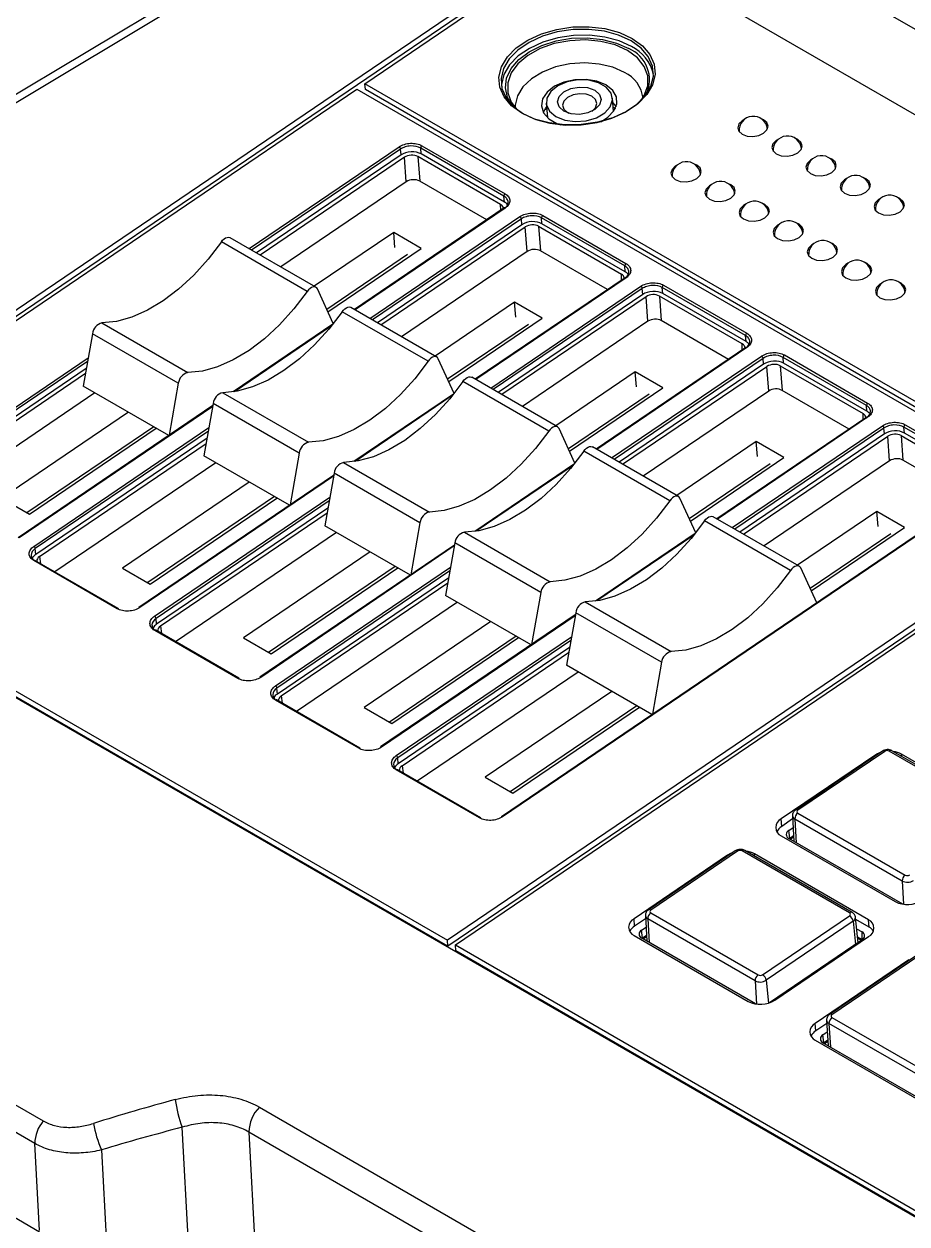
# Model space of a CAD drawing. Header units: millimetres. Extents: x 102 to 710, y 145 to 429.
# Drawn here: x 444.6 to 491.1, y 334.3 to 397.5 of the extents above; entities that cross this region are included whole.
import ezdxf

# ---------------------------------------------------------------- set-up
doc = ezdxf.new("R2010")
doc.units = ezdxf.units.MM

msp = doc.modelspace()

# ---------------------------------------------------------------- linework, layer by layer
at = {"color": 7, "linetype": 'Continuous', "lineweight": 25}
for p, q in [((473.6691, 411.4362), (417.1538, 377.6298)), ((475.5553, 406.4033), (578.2449, 347.1219)), ((474.5393, 402.4909), (575.0017, 344.4953)), ((467.4489, 398.2074), (428.1585, 371.556)), ((467.4736, 397.8962), (428.1832, 371.2449)), ((462.5168, 394.3291), (467.8732, 397.9624)), ((428.5828, 371.3111), (462.0942, 394.0424)), ((462.0942, 394.0424), (500.3733, 371.9444)), ((500.7959, 372.2311), (462.5168, 394.3291)), ((462.5415, 394.018), (462.5168, 394.3291)), ((500.8206, 371.9199), (462.5415, 394.018)), ((472.0682, 393.297), (472.1275, 392.5478)), ((475.6135, 392.8633), (475.5572, 393.5735)), ((471.9957, 392.964), (472.0895, 393.0277)), ((473.1941, 392.8108), (473.2571, 392.778)), ((475.5951, 393.0958), (475.7122, 393.0282)), ((483.5171, 392.4352), (483.3675, 392.5015)), ((485.3131, 391.3984), (485.1635, 391.4647)), ((464.4212, 390.576), (464.3966, 390.8871)), ((469.8393, 388.4082), (465.4548, 390.9393)), ((465.4794, 390.6282), (465.4548, 390.9393)), ((469.8639, 388.0971), (465.4794, 390.6282)), ((465.5191, 391.0649), (469.9035, 388.5338)), ((464.4212, 390.576), (456.8112, 385.414)), ((464.598, 390.4585), (457.0003, 385.3048)), ((464.6968, 389.1644), (464.598, 390.4585)), ((469.6632, 387.9764), (465.3034, 390.4932)), ((465.3034, 390.4932), (465.4021, 389.1992)), ((479.995, 390.0461), (479.8454, 390.1124)), ((487.1092, 390.3615), (486.9596, 390.4278)), ((488.9052, 389.3247), (488.7556, 389.391)), ((464.6968, 389.1644), (458.0843, 384.679)), ((468.9338, 387.1604), (465.4021, 389.1992)), ((481.791, 389.0093), (481.6414, 389.0756)), ((469.8639, 388.0971), (469.8393, 388.4082)), ((490.7013, 388.2878), (490.5517, 388.3542)), ((469.8559, 387.7859), (461.9692, 382.4363)), ((483.5871, 387.9724), (483.4375, 388.0388)), ((470.7852, 386.9021), (463.1751, 381.7401)), ((470.7852, 386.9021), (470.7605, 387.2133)), ((471.6673, 386.8194), (476.0271, 384.3026)), ((471.6673, 386.8194), (471.7661, 385.5253)), ((476.2032, 384.7344), (471.8187, 387.2655)), ((471.8434, 386.9543), (471.8187, 387.2655)), ((476.2279, 384.4232), (471.8434, 386.9543)), ((471.883, 387.391), (476.2675, 384.8599)), ((485.3831, 386.9356), (485.2336, 387.0019)), ((459.939, 383.6083), (455.4135, 386.2208)), ((464.0318, 386.4992), (459.8476, 383.661)), ((463.3642, 381.6309), (470.962, 386.7846)), ((465.488, 385.6586), (464.0318, 386.4992)), ((464.0968, 385.7112), (464.0318, 386.4992)), ((471.0608, 385.4906), (470.962, 386.7846)), ((459.48, 383.384), (454.9546, 385.9965)), ((460.5659, 382.3198), (465.488, 385.6586)), ((487.1792, 385.8988), (487.0296, 385.9651)), ((464.7637, 385.3263), (460.5103, 382.4411)), ((471.0608, 385.4906), (464.4482, 381.0052)), ((475.2977, 383.4866), (471.7661, 385.5253)), ((488.9752, 384.8619), (488.8257, 384.9282)), ((476.2279, 384.4232), (476.2032, 384.7344)), ((476.2198, 384.1121), (468.3332, 378.7624)), ((478.247, 383.7172), (482.6315, 381.1861)), ((490.7713, 383.8251), (490.6217, 383.8914)), ((460.8521, 381.6957), (460.0151, 383.5212)), ((477.1491, 383.2283), (469.5391, 378.0663)), ((477.326, 383.1108), (469.7282, 377.9571)), ((477.1491, 383.2283), (477.1245, 383.5395)), ((477.4247, 381.8167), (477.326, 383.1108)), ((482.3911, 380.6287), (478.0313, 383.1456)), ((478.0313, 383.1456), (478.13, 381.8515)), ((482.5672, 381.0605), (478.1827, 383.5916)), ((478.2074, 383.2805), (478.1827, 383.5916)), ((482.5918, 380.7494), (478.2074, 383.2805)), ((466.3029, 379.9345), (461.7774, 382.547)), ((470.3964, 382.8251), (466.2122, 379.9869)), ((471.8526, 381.9844), (470.3964, 382.8251)), ((470.4613, 382.0371), (470.3964, 382.8251)), ((465.844, 379.7102), (461.3185, 382.3227)), ((466.9301, 378.6455), (471.8526, 381.9844)), ((477.4247, 381.8167), (470.8122, 377.3313)), ((481.6617, 379.8127), (478.13, 381.8515)), ((448.163, 381.164), (447.6773, 378.3982)), ((452.6885, 378.5514), (448.163, 381.164)), ((448.6641, 381.7296), (453.1896, 379.1171)), ((460.8228, 381.6587), (455.5731, 378.0976)), ((471.1276, 381.6524), (466.8743, 378.7673)), ((482.5918, 380.7494), (482.5672, 381.0605)), ((467.2161, 378.0218), (466.3791, 379.8474)), ((467.2861, 348.9681), (513.2305, 380.1329)), ((482.5838, 380.4382), (474.6972, 375.0886)), ((483.5131, 379.5545), (483.4884, 379.8656)), ((488.9312, 377.3867), (484.5467, 379.9178)), ((484.5713, 379.6067), (484.5467, 379.9178)), ((484.6109, 380.0434), (488.9954, 377.5123)), ((447.8408, 379.3292), (438.8153, 373.207)), ((483.5131, 379.5545), (475.903, 374.3924)), ((476.0922, 374.2833), (483.6899, 379.437)), ((483.7887, 378.1429), (483.6899, 379.437)), ((484.3953, 379.4717), (488.7551, 376.9549)), ((484.3953, 379.4717), (484.494, 378.1777)), ((488.9558, 377.0756), (484.5713, 379.6067)), ((447.7935, 379.0597), (439.0167, 373.1062)), ((472.208, 376.0363), (467.6825, 378.6488)), ((472.6669, 376.2606), (468.1414, 378.8731)), ((476.7609, 379.1509), (472.5767, 376.3127)), ((478.2171, 378.3103), (476.7609, 379.1509)), ((476.8258, 378.3629), (476.7609, 379.1509)), ((448.2973, 378.0403), (439.8183, 372.2889)), ((452.1822, 375.7976), (447.6773, 378.3982)), ((452.6885, 378.5514), (452.208, 375.8151)), ((455.0281, 378.0558), (459.5536, 375.4433)), ((467.1868, 377.9848), (461.937, 374.4238)), ((477.4916, 377.9786), (473.2382, 375.0935)), ((473.2943, 374.9711), (478.2171, 378.3103)), ((483.7887, 378.1429), (477.1762, 373.6575)), ((488.0256, 376.1389), (484.494, 378.1777)), ((555.1983, 297.8608), (417.4624, 377.3741)), ((454.5066, 377.3743), (444.2499, 370.417)), ((454.527, 377.4901), (454.0413, 374.7243)), ((459.0525, 374.8776), (454.527, 377.4901)), ((477.5084, 377.8302), (477.5089, 377.8299)), ((488.9558, 377.0756), (488.9312, 377.3867)), ((450.0606, 377.0223), (443.3859, 372.4947)), ((488.9477, 376.7644), (481.0611, 371.4148)), ((451.3902, 376.2548), (444.7154, 371.7272)), ((444.8421, 371.6541), (451.5168, 376.1817)), ((473.58, 374.348), (472.743, 376.1735)), ((489.8771, 375.8806), (489.8524, 376.1918)), ((495.2951, 373.7129), (490.9106, 376.244)), ((490.9353, 375.9328), (490.9106, 376.244)), ((490.9749, 376.3695), (495.3594, 373.8384)), ((454.2048, 375.6554), (445.1792, 369.5332)), ((483.1254, 375.4768), (478.9412, 372.6385)), ((489.8771, 375.8806), (482.267, 370.7186)), ((482.4561, 370.6094), (490.0539, 375.7631)), ((484.5816, 374.6361), (483.1254, 375.4768)), ((483.1903, 374.6888), (483.1254, 375.4768)), ((490.1526, 374.469), (490.0539, 375.7631)), ((490.7592, 375.7979), (495.119, 373.281)), ((490.7592, 375.7979), (490.858, 374.5038)), ((495.3198, 373.4017), (490.9353, 375.9328)), ((445.3806, 369.4324), (454.1575, 375.3858)), ((459.0525, 374.8776), (458.572, 372.1412)), ((478.5719, 372.3625), (474.0464, 374.975)), ((479.0309, 372.5868), (474.5054, 375.1993)), ((454.6612, 374.3665), (446.1822, 368.615)), ((458.5462, 372.1237), (454.0413, 374.7243)), ((461.3921, 374.3819), (465.9175, 371.7694)), ((473.5508, 374.311), (468.301, 370.75)), ((483.8555, 374.3047), (479.6022, 371.4196)), ((479.6585, 371.2967), (484.5816, 374.6361)), ((490.1526, 374.469), (483.5401, 369.9837)), ((483.8724, 374.1563), (483.8734, 374.1557)), ((494.3896, 372.4651), (490.858, 374.5038)), ((460.8706, 373.7004), (450.6139, 366.7431)), ((460.8909, 373.8163), (460.4053, 371.0505)), ((465.4164, 371.2038), (460.8909, 373.8163)), ((456.4252, 373.3482), (449.7504, 368.8206)), ((495.3117, 373.0905), (469.7058, 355.7216)), ((495.3617, 373.0856), (469.7557, 355.7166)), ((443.3859, 372.4947), (444.8421, 371.6541)), ((457.7541, 372.581), (451.0794, 368.0534)), ((451.2066, 367.9799), (457.8814, 372.5075)), ((479.944, 370.6742), (479.107, 372.4997)), ((460.5688, 371.9816), (451.5432, 365.8594)), ((460.5214, 371.712), (451.7446, 365.7585)), ((500.3733, 371.9444), (466.8619, 349.213)), ((500.3979, 371.6332), (466.8865, 348.9019)), ((489.4899, 371.8026), (485.3057, 368.9644)), ((490.9461, 370.962), (489.4899, 371.8026)), ((489.5549, 371.0146), (489.4899, 371.8026)), ((428.5828, 371.3111), (466.8619, 349.213)), ((466.8865, 348.9019), (428.6074, 371)), ((464.9101, 368.4499), (460.4053, 371.0505)), ((465.4164, 371.2038), (464.9359, 368.4674)), ((484.9359, 368.6887), (480.4104, 371.3012)), ((485.3948, 368.913), (480.8693, 371.5255)), ((461.0252, 370.6926), (452.5462, 364.9412)), ((467.756, 370.7081), (472.2815, 368.0956)), ((479.9147, 370.6371), (474.665, 367.0761)), ((490.2195, 370.6309), (485.9662, 367.7458)), ((486.0228, 367.6223), (490.9461, 370.962)), ((490.2363, 370.4825), (490.2379, 370.4816)), ((445.1792, 369.5332), (445.1546, 369.8444)), ((467.2346, 370.0266), (456.9778, 363.0693)), ((467.2549, 370.1424), (466.7692, 367.3767)), ((471.7804, 367.5299), (467.2549, 370.1424)), ((449.4645, 366.679), (445.08, 369.2101)), ((449.5206, 366.6878), (445.1361, 369.2189)), ((462.7897, 369.674), (456.1149, 365.1464)), ((449.7504, 368.8206), (451.2066, 367.9799)), ((464.1181, 368.9071), (457.4433, 364.3795)), ((457.5711, 364.3058), (464.2459, 368.8334)), ((486.3139, 366.9872), (485.471, 368.8259)), ((466.9327, 368.3077), (457.9071, 362.1855)), ((458.1086, 362.0847), (466.8854, 368.0382)), ((471.2741, 364.7761), (466.7692, 367.3767)), ((471.7804, 367.5299), (471.2999, 364.7935)), ((467.3891, 367.0188), (458.9102, 361.2674)), ((474.12, 367.0343), (478.6455, 364.4218)), ((451.5432, 365.8594), (451.5185, 366.1705)), ((469.1542, 365.9999), (462.4794, 361.4722)), ((473.5985, 366.3527), (463.3418, 359.3954)), ((473.6189, 366.4686), (473.1332, 363.7028)), ((478.1443, 363.8561), (473.6189, 366.4686)), ((455.8284, 363.0052), (451.4439, 365.5363)), ((455.8846, 363.014), (451.5001, 365.5451)), ((456.1149, 365.1464), (457.5711, 364.3058)), ((470.4821, 365.2333), (463.8073, 360.7057)), ((463.9356, 360.6316), (470.6104, 365.1592)), ((473.2967, 364.6339), (464.2711, 358.5117)), ((464.4725, 358.4109), (473.2494, 364.3643)), ((477.6381, 361.1022), (473.1332, 363.7028)), ((478.1443, 363.8561), (477.6638, 361.1197)), ((473.7531, 363.345), (465.2741, 357.5935)), ((457.9071, 362.1855), (457.8825, 362.4967)), ((475.5187, 362.3257), (468.844, 357.7981)), ((462.1924, 359.3313), (457.8079, 361.8624)), ((462.2486, 359.3401), (457.8641, 361.8713)), ((476.846, 361.5595), (470.1712, 357.0319)), ((408.8815, 360.885), (445.5747, 339.7025)), ((462.4794, 361.4722), (463.9356, 360.6316)), ((470.3002, 356.9574), (476.9749, 361.485)), ((445.129, 338.5137), (408.4358, 359.6962)), ((489.7744, 359.1789), (485.1957, 356.0731)), ((489.8993, 359.1665), (485.3206, 356.0606)), ((489.7768, 359.1804), (489.7744, 359.1789)), ((495.792, 355.9124), (490.1351, 359.1781)), ((490.27, 359.2031), (490.2755, 359.2001)), ((495.9324, 355.9345), (490.2755, 359.2001)), ((496.7932, 355.55), (490.7828, 359.0197)), ((464.2711, 358.5117), (464.2465, 358.8228)), ((489.3713, 358.9501), (484.4404, 355.6054)), ((468.5564, 355.6575), (464.1719, 358.1886)), ((468.6125, 355.6663), (464.228, 358.1974)), ((468.844, 357.7981), (470.3002, 356.9574)), ((485.1957, 356.0731), (485.1981, 356.0746)), ((485.3211, 355.9126), (490.9779, 352.647)), ((408.4233, 355.2026), (445.3824, 333.8666)), ((484.4712, 355.2165), (484.4404, 355.6054)), ((485.0473, 355.6072), (484.4712, 355.2165)), ((485.0379, 355.7721), (485.1143, 354.4261)), ((490.817, 352.3365), (485.1601, 355.6021)), ((484.4431, 354.7194), (490.4535, 351.2496)), ((484.8433, 355.0017), (485.0728, 355.1574)), ((484.8927, 354.6018), (484.8433, 355.0017)), ((490.8462, 351.1172), (484.8446, 354.5819)), ((484.857, 354.5747), (484.8927, 354.6018)), ((484.8927, 354.6018), (485.0965, 354.74)), ((485.1015, 354.6517), (484.9277, 354.5339)), ((482.5214, 353.9471), (482.5269, 353.9441)), ((488.1838, 350.6785), (482.5269, 353.9441)), ((481.6227, 353.6941), (476.6918, 350.3494)), ((482.0258, 353.9229), (477.4471, 350.8171)), ((482.1507, 353.9105), (477.572, 350.8047)), ((482.0282, 353.9244), (482.0258, 353.9229)), ((488.0434, 350.6565), (482.3865, 353.9221)), ((489.0447, 350.294), (483.0342, 353.7637)), ((477.4471, 350.8171), (477.4495, 350.8186)), ((476.7226, 349.9605), (476.6918, 350.3494)), ((477.2987, 350.3512), (476.7226, 349.9605)), ((477.2893, 350.5161), (477.3657, 349.1702)), ((483.0684, 347.0805), (477.4116, 350.3461)), ((477.5725, 350.6566), (483.2293, 347.391)), ((483.4651, 347.4026), (488.0438, 350.5085)), ((488.2357, 350.2153), (483.657, 347.1095)), ((488.1783, 350.6814), (488.1838, 350.6785)), ((488.492, 349.0886), (488.3562, 350.4221)), ((488.3562, 350.4221), (488.3568, 350.4149)), ((489.0755, 349.9051), (488.3673, 350.3139)), ((489.0755, 349.9051), (489.0447, 350.294)), ((477.0947, 349.7457), (477.3242, 349.9014)), ((477.1441, 349.3458), (477.0947, 349.7457)), ((488.4176, 349.8195), (488.7048, 349.6536)), ((488.7172, 349.2519), (488.7048, 349.6536)), ((466.8865, 348.9019), (466.8619, 349.213)), ((467.2861, 348.9681), (529.4992, 313.0533)), ((467.3108, 348.657), (467.2861, 348.9681)), ((476.6945, 349.4634), (482.7049, 345.9937)), ((483.0976, 345.8612), (477.096, 349.3259)), ((477.1084, 349.3187), (477.1441, 349.3458)), ((477.1441, 349.3458), (477.3479, 349.4841)), ((477.3529, 349.3958), (477.1791, 349.2779)), ((488.7061, 349.2339), (483.8217, 345.9207)), ((484.1164, 346.0633), (489.0473, 349.408)), ((488.4603, 349.4002), (488.7172, 349.2519)), ((488.6676, 349.2077), (488.4681, 349.3229)), ((488.7172, 349.2519), (488.7249, 349.2473)), ((529.5239, 312.7421), (467.3108, 348.657)), ((491.5718, 348.4121), (486.9931, 345.3063)), ((491.6967, 348.3997), (487.118, 345.2939)), ((491.1687, 348.1834), (486.2378, 344.8387)), ((486.9931, 345.3063), (486.9955, 345.3079)), ((487.1184, 345.1459), (492.7753, 341.8803)), ((486.2686, 344.4497), (486.2378, 344.8387)), ((486.8446, 344.8405), (486.2686, 344.4497)), ((486.8353, 345.0053), (486.9117, 343.6594)), ((492.6144, 341.5698), (486.9575, 344.8354)), ((486.2404, 343.9526), (492.2508, 340.4829)), ((486.6406, 344.2349), (486.8702, 344.3906)), ((486.69, 343.835), (486.6406, 344.2349)), ((486.6544, 343.808), (486.69, 343.835)), ((486.69, 343.835), (486.8939, 343.9733)), ((486.8989, 343.885), (486.7251, 343.7671)), ((492.6436, 340.3504), (486.6419, 343.8151)), ((456.9577, 340.4247), (496.0113, 317.8795)), ((453.2268, 333.235), (452.8945, 339.365)), ((495.4592, 316.5698), (456.4056, 339.115)), ((456.4056, 339.115), (456.7701, 332.3894)), ((445.377, 333.9383), (445.129, 338.5137)), ((448.6449, 338.1736), (448.9128, 333.2321))]:
    msp.add_line(p, q, dxfattribs=at)
at = {"color": 8, "linetype": 'Continuous', "lineweight": 25}
for p, q in [((472.828, 410.4949), (417.764, 377.5566)), ((456.414, 385.6432), (464.3197, 391.0057)), ((464.3966, 390.8871), (456.55, 385.5647)), ((469.9058, 387.7809), (462.0002, 382.4184)), ((469.6682, 387.6586), (469.6632, 387.9764)), ((462.778, 381.9694), (470.6837, 387.3319)), ((470.7605, 387.2133), (462.914, 381.8909)), ((476.0322, 383.9848), (476.0271, 384.3026)), ((476.2698, 384.1071), (468.3642, 378.7446)), ((469.142, 378.2955), (477.0476, 383.6581)), ((477.1245, 383.5395), (469.278, 378.217)), ((460.755, 381.5738), (455.6468, 378.1088)), ((482.3961, 380.3109), (482.3911, 380.6287)), ((438.7137, 373.6368), (447.9402, 379.8953)), ((482.6338, 380.4332), (474.7281, 375.0707)), ((475.5059, 374.6217), (483.4116, 379.9842)), ((483.4884, 379.8656), (475.6419, 374.5432)), ((447.9062, 379.7014), (438.7906, 373.5182)), ((454.4989, 377.3301), (444.2999, 370.412)), ((467.119, 377.8999), (462.0107, 374.4349)), ((488.9977, 376.7594), (481.0921, 371.3969)), ((488.7601, 376.6371), (488.7551, 376.9549)), ((445.0777, 369.963), (454.3042, 376.2214)), ((481.8699, 370.9479), (489.7755, 376.3104)), ((489.8524, 376.1918), (482.0059, 370.8694)), ((454.2702, 376.0276), (445.1546, 369.8444)), ((473.4829, 374.2261), (468.3747, 370.7611)), ((460.8628, 373.6563), (450.6638, 366.7381)), ((451.4417, 366.2891), (460.6682, 372.5476)), ((460.6341, 372.3538), (451.5185, 366.1705)), ((479.8469, 370.5523), (474.7386, 367.0872)), ((467.2268, 369.9825), (457.0278, 363.0643)), ((445.3806, 369.4324), (445.4359, 369.0459)), ((457.8056, 362.6153), (467.0321, 368.8738)), ((466.9981, 368.6799), (457.8825, 362.4967)), ((473.5908, 366.3086), (463.3918, 359.3905)), ((451.7446, 365.7585), (451.7999, 365.372)), ((464.1696, 358.9415), (473.3961, 365.1999)), ((473.362, 365.0061), (464.2465, 358.8228)), ((458.1086, 362.0847), (458.1639, 361.6982)), ((490.7922, 358.9019), (490.7828, 359.0197)), ((464.4725, 358.4109), (464.5278, 358.0244)), ((489.3747, 358.9077), (489.3713, 358.9501)), ((485.1601, 355.6021), (485.2384, 354.3545)), ((484.8735, 354.5652), (484.8927, 354.6018)), ((481.6261, 353.6517), (481.6227, 353.6941)), ((483.0436, 353.6459), (483.0342, 353.7637)), ((490.817, 352.3365), (490.8939, 351.1105)), ((477.4116, 350.3461), (477.4898, 349.0985)), ((488.2357, 350.2153), (488.3509, 348.993)), ((477.1249, 349.3092), (477.1441, 349.3458)), ((488.7172, 349.2519), (488.7223, 349.2454)), ((483.0684, 347.0805), (483.1453, 345.8545)), ((483.657, 347.1095), (483.7706, 345.9047)), ((486.9575, 344.8354), (487.0358, 343.5878)), ((486.6708, 343.7984), (486.69, 343.835))]:
    msp.add_line(p, q, dxfattribs=at)
at = {"color": 7, "linetype": 'Continuous', "lineweight": 25, "flags": 128}
for points in [[(470.7857, 392.7754), (470.2428, 393.1686), (469.8506, 393.6307), (469.6262, 394.1416), (469.5795, 394.6789), (469.7125, 395.2192), (470.0195, 395.7388), (470.4869, 396.215), (471.0943, 396.6271), (471.8153, 396.9569), (472.6183, 397.1902), (473.4681, 397.3166), (474.3277, 397.3307), (475.1596, 397.2319), (475.9272, 397.0244), (476.5972, 396.7174), (477.1401, 396.3243), (477.5323, 395.8621), (477.7567, 395.3513), (477.8034, 394.8139), (477.6703, 394.2737), (477.3634, 393.7541), (476.896, 393.2778), (476.2885, 392.8658), (475.5676, 392.5359), (474.7646, 392.3027), (473.9147, 392.1762), (473.0551, 392.1621), (472.2233, 392.261), (471.4557, 392.4684), (470.7857, 392.7754)], [(470.8623, 392.7454), (471.516, 392.4459), (472.2651, 392.2434), (473.0767, 392.147), (473.9155, 392.1608), (474.7448, 392.2841), (475.5283, 392.5117), (476.2317, 392.8336), (476.8245, 393.2357), (477.2806, 393.7003), (477.58, 394.2074), (477.7098, 394.7345), (477.6643, 395.2588), (477.4454, 395.7573), (477.0627, 396.2082), (476.5329, 396.5919), (475.8792, 396.8914), (475.1301, 397.0939), (474.3185, 397.1903), (473.4797, 397.1765), (472.6504, 397.0531), (471.8669, 396.8256), (471.1635, 396.5037), (470.5707, 396.1016), (470.1146, 395.6369), (469.8152, 395.1299), (469.6854, 394.6028), (469.7309, 394.0785), (469.9498, 393.58), (470.3325, 393.1291), (470.8623, 392.7454)], [(476.5575, 396.2807), (475.9038, 396.5803), (475.1548, 396.7827), (474.3431, 396.8792), (473.5044, 396.8654), (472.6751, 396.742), (471.8916, 396.5144), (471.1881, 396.1926), (470.5954, 395.7905), (470.1393, 395.3258), (469.8398, 394.8188), (469.71, 394.2916), (469.7052, 394.1958)], [(470.2473, 393.2107), (470.0274, 393.5981), (469.9147, 394.105), (469.98, 394.6236), (470.2202, 395.1298), (470.6243, 395.5998), (471.1731, 396.0118), (471.8412, 396.3464), (472.5972, 396.5881), (473.4059, 396.7254), (474.2293, 396.752), (475.029, 396.6666), (475.7676, 396.4733), (476.4106, 396.1811)], [(477.1079, 393.4997), (477.2336, 393.7031), (477.4171, 394.221), (477.4155, 394.7429), (477.2289, 395.2426), (476.8668, 395.695), (476.3472, 396.0774), (475.6961, 396.3708), (474.9464, 396.5603), (474.1355, 396.6364), (473.3041, 396.5954), (472.4939, 396.4393), (471.7455, 396.1759), (471.0964, 395.8185), (470.5793, 395.3849), (470.22, 394.8969), (470.0365, 394.379), (470.0381, 393.8571), (470.2247, 393.3574), (470.5139, 392.9773)], [(476.1829, 394.92), (475.5684, 395.1943), (474.8589, 395.3668), (474.0926, 395.4283), (473.3109, 395.3755), (472.5558, 395.2111), (471.8681, 394.9442), (471.2848, 394.589), (470.8374, 394.1647), (470.55, 393.6942), (470.4381, 393.2028), (470.4397, 393.058)], [(475.2143, 394.263), (474.7348, 394.4612), (474.1728, 394.5569), (473.5782, 394.5415), (473.0037, 394.4165), (472.5005, 394.1929), (472.1132, 393.8907), (471.8763, 393.5366), (471.8108, 393.1622), (471.9225, 392.8006), (472.2016, 392.4841), (472.6231, 392.2408), (472.8429, 392.1632)], [(472.58, 392.5991), (473.0486, 392.4124), (473.5999, 392.3366), (474.1744, 392.3799), (474.7096, 392.5375), (475.1477, 392.7924), (475.4411, 393.117), (475.558, 393.476), (475.4858, 393.8307), (475.2323, 394.1425), (474.8249, 394.3776), (474.3079, 394.5107), (473.7372, 394.5272), (473.1747, 394.4253), (472.6813, 394.2162), (472.3105, 393.9225), (472.1025, 393.5759), (472.0798, 393.2142), (472.245, 392.8763), (472.58, 392.5991)], [(473.0026, 392.8858), (472.7531, 393.1072), (472.6649, 393.3786), (472.7514, 393.6587), (472.9995, 393.9047), (473.3714, 394.0792), (473.8105, 394.1557), (474.2499, 394.1226), (474.6228, 393.9847), (474.8723, 393.7633), (474.9605, 393.4919), (474.874, 393.2118), (474.6259, 392.9658), (474.254, 392.7913), (473.8149, 392.7148), (473.3755, 392.748), (473.0026, 392.8858)], [(474.4649, 392.8737), (474.6587, 393.0659), (474.7264, 393.2851), (474.6574, 393.4975), (474.4621, 393.6708), (474.1703, 393.7787), (473.8264, 393.8047), (473.4828, 393.7448), (473.1917, 393.6082), (472.9975, 393.4156), (472.9298, 393.1965), (472.9988, 392.9841), (473.1941, 392.8108), (473.1941, 392.8108)], [(474.9361, 392.329), (475.321, 392.5647), (475.6366, 392.8966), (475.7895, 393.2649), (475.7661, 393.6371), (475.5685, 393.9799), (475.2143, 394.263)], [(475.5765, 393.3306), (475.7438, 393.1141), (475.7468, 393.109)], [(471.9196, 392.8057), (472.0298, 393.0182), (472.0843, 393.0933)], [(482.502, 392.4446), (482.3878, 392.3795), (482.2153, 392.2084), (482.1551, 392.0136), (482.2164, 391.8247), (482.39, 391.6707), (482.6494, 391.5748), (482.9551, 391.5517), (483.2605, 391.6049), (483.5192, 391.7264), (483.6918, 391.8975), (483.752, 392.0923), (483.6907, 392.2811), (483.5171, 392.4352)], [(484.2981, 391.4078), (484.1839, 391.3427), (484.0113, 391.1715), (483.9511, 390.9767), (484.0125, 390.7879), (484.1861, 390.6338), (484.4454, 390.538), (484.7511, 390.5149), (485.0566, 390.5681), (485.3153, 390.6895), (485.4879, 390.8607), (485.5481, 391.0555), (485.4867, 391.2443), (485.3131, 391.3984), (485.3131, 391.3984)], [(478.9799, 390.0556), (478.8658, 389.9904), (478.6932, 389.8193), (478.633, 389.6245), (478.6943, 389.4357), (478.8679, 389.2816), (479.1273, 389.1857), (479.433, 389.1626), (479.7384, 389.2159), (479.9971, 389.3373), (480.1697, 389.5084), (480.2299, 389.7032), (480.1686, 389.892), (479.995, 390.0461)], [(486.0941, 390.371), (485.9799, 390.3058), (485.8074, 390.1347), (485.7472, 389.9399), (485.8085, 389.7511), (485.9821, 389.597), (486.2415, 389.5011), (486.5472, 389.4781), (486.8526, 389.5313), (487.1113, 389.6527), (487.2839, 389.8238), (487.3441, 390.0186), (487.2827, 390.2074), (487.1092, 390.3615), (487.1092, 390.3615)], [(487.8902, 389.3341), (487.776, 389.269), (487.6034, 389.0978), (487.5432, 388.903), (487.6046, 388.7142), (487.7782, 388.5602), (488.0375, 388.4643), (488.3432, 388.4412), (488.6487, 388.4944), (488.9074, 388.6159), (489.08, 388.787), (489.1402, 388.9818), (489.0788, 389.1706), (488.9052, 389.3247), (488.9052, 389.3247)], [(480.776, 389.0187), (480.6618, 388.9536), (480.4892, 388.7824), (480.429, 388.5876), (480.4904, 388.3988), (480.664, 388.2448), (480.9233, 388.1489), (481.229, 388.1258), (481.5345, 388.179), (481.7932, 388.3004), (481.9658, 388.4716), (482.026, 388.6664), (481.9646, 388.8552), (481.791, 389.0093), (481.791, 389.0093)], [(489.6862, 388.2973), (489.5721, 388.2321), (489.3995, 388.061), (489.3393, 387.8662), (489.4006, 387.6774), (489.5742, 387.5233), (489.8336, 387.4275), (490.1393, 387.4044), (490.4447, 387.4576), (490.7034, 387.579), (490.876, 387.7502), (490.9362, 387.945), (490.8749, 388.1338), (490.7013, 388.2878), (490.7013, 388.2878)], [(482.572, 387.9819), (482.4579, 387.9167), (482.2853, 387.7456), (482.2251, 387.5508), (482.2864, 387.362), (482.46, 387.2079), (482.7194, 387.112), (483.0251, 387.089), (483.3305, 387.1422), (483.5892, 387.2636), (483.7618, 387.4348), (483.822, 387.6296), (483.7607, 387.8184), (483.5871, 387.9724), (483.5871, 387.9724)], [(484.3681, 386.945), (484.2539, 386.8799), (484.0813, 386.7088), (484.0211, 386.514), (484.0825, 386.3252), (484.2561, 386.1711), (484.5155, 386.0752), (484.8211, 386.0521), (485.1266, 386.1053), (485.3853, 386.2268), (485.5579, 386.3979), (485.6181, 386.5927), (485.5567, 386.7815), (485.3831, 386.9356), (485.3831, 386.9356)], [(454.9546, 385.9965), (455.0237, 386.0821), (455.1, 386.1528), (455.1795, 386.2049), (455.2582, 386.2358), (455.332, 386.244), (455.3973, 386.229), (455.4135, 386.2208)], [(454.9546, 385.9965), (454.2539, 385.0801), (453.4995, 384.2473), (452.7054, 383.5135), (451.8863, 382.8925), (451.0573, 382.3956), (450.2338, 382.0321), (449.4311, 381.8087), (448.6641, 381.7296)], [(486.1641, 385.9082), (486.05, 385.8431), (485.8774, 385.6719), (485.8172, 385.4771), (485.8785, 385.2883), (486.0521, 385.1342), (486.3115, 385.0384), (486.6172, 385.0153), (486.9226, 385.0685), (487.1813, 385.1899), (487.3539, 385.3611), (487.4141, 385.5559), (487.3528, 385.7447), (487.1792, 385.8988), (487.1792, 385.8988)], [(487.9602, 384.8714), (487.846, 384.8062), (487.6734, 384.6351), (487.6132, 384.4403), (487.6746, 384.2515), (487.8482, 384.0974), (488.1076, 384.0015), (488.4132, 383.9785), (488.7187, 384.0317), (488.9774, 384.1531), (489.15, 384.3242), (489.2102, 384.519), (489.1488, 384.7078), (488.9752, 384.8619), (488.9752, 384.8619)], [(489.7562, 383.8345), (489.6421, 383.7694), (489.4695, 383.5982), (489.4093, 383.4034), (489.4706, 383.2146), (489.6442, 383.0606), (489.9036, 382.9647), (490.2093, 382.9416), (490.5147, 382.9948), (490.7734, 383.1163), (490.946, 383.2874), (491.0062, 383.4822), (490.9449, 383.671), (490.7713, 383.8251), (490.7713, 383.8251)], [(459.48, 383.384), (458.7794, 382.4676), (458.025, 381.6348), (457.2309, 380.901), (456.4117, 380.28), (455.5828, 379.7831), (454.7593, 379.4196), (453.9566, 379.1962), (453.1896, 379.1171)], [(460.0151, 383.5212), (459.9763, 383.5791), (459.9228, 383.6165), (459.8575, 383.6315), (459.7836, 383.6233), (459.705, 383.5924), (459.6255, 383.5402), (459.5492, 383.4696), (459.48, 383.384)], [(461.3185, 382.3227), (461.3877, 382.4083), (461.464, 382.4789), (461.5434, 382.531), (461.6221, 382.562), (461.696, 382.5701), (461.7613, 382.5552), (461.7774, 382.547)], [(461.3185, 382.3227), (460.6179, 381.4062), (459.8635, 380.5734), (459.0694, 379.8397), (458.2502, 379.2186), (457.4212, 378.7217), (456.5978, 378.3582), (455.7951, 378.1349), (455.0281, 378.0558)], [(466.3791, 379.8474), (466.3402, 379.9053), (466.2868, 379.9427), (466.2215, 379.9576), (466.1476, 379.9495), (466.0689, 379.9185), (465.9894, 379.8664), (465.9132, 379.7958), (465.844, 379.7102)], [(465.844, 379.7102), (465.1433, 378.7937), (464.389, 377.9609), (463.5948, 377.2272), (462.7757, 376.6061), (461.9467, 376.1092), (461.1233, 375.7457), (460.3206, 375.5224), (459.5536, 375.4433)], [(467.6825, 378.6488), (466.9818, 377.7324), (466.2274, 376.8996), (465.4333, 376.1659), (464.6142, 375.5448), (463.7852, 375.0479), (462.9617, 374.6844), (462.1591, 374.461), (461.3921, 374.3819)], [(467.6825, 378.6488), (467.7516, 378.7344), (467.8279, 378.8051), (467.9074, 378.8572), (467.9861, 378.8881), (468.06, 378.8963), (468.1253, 378.8813), (468.1414, 378.8731)], [(472.743, 376.1735), (472.7042, 376.2314), (472.6508, 376.2688), (472.5854, 376.2838), (472.5116, 376.2756), (472.4329, 376.2447), (472.3534, 376.1926), (472.2771, 376.1219), (472.208, 376.0363)], [(472.208, 376.0363), (471.5073, 375.1199), (470.7529, 374.2871), (469.9588, 373.5534), (469.1397, 372.9323), (468.3107, 372.4354), (467.4872, 372.0719), (466.6845, 371.8485), (465.9175, 371.7694)], [(474.0464, 374.975), (473.3458, 374.0586), (472.5914, 373.2258), (471.7973, 372.492), (470.9781, 371.871), (470.1491, 371.3741), (469.3257, 371.0106), (468.523, 370.7872), (467.756, 370.7081)], [(474.0464, 374.975), (474.1156, 375.0606), (474.1919, 375.1312), (474.2714, 375.1834), (474.35, 375.2143), (474.4239, 375.2225), (474.4892, 375.2075), (474.5054, 375.1993)], [(478.5719, 372.3625), (477.8713, 371.4461), (477.1169, 370.6133), (476.3228, 369.8795), (475.5036, 369.2585), (474.6746, 368.7616), (473.8512, 368.3981), (473.0485, 368.1747), (472.2815, 368.0956)], [(479.107, 372.4997), (479.0682, 372.5576), (479.0147, 372.595), (478.9494, 372.61), (478.8755, 372.6018), (478.7968, 372.5708), (478.7174, 372.5187), (478.6411, 372.4481), (478.5719, 372.3625)], [(480.4104, 371.3012), (479.7098, 370.3847), (478.9554, 369.5519), (478.1612, 368.8182), (477.3421, 368.1971), (476.5131, 367.7002), (475.6897, 367.3367), (474.887, 367.1134), (474.12, 367.0343)], [(480.4104, 371.3012), (480.4796, 371.3868), (480.5558, 371.4574), (480.6353, 371.5095), (480.714, 371.5405), (480.7879, 371.5486), (480.8532, 371.5337), (480.8693, 371.5255)], [(484.9359, 368.6887), (484.2352, 367.7722), (483.4809, 366.9394), (482.6867, 366.2057), (481.8676, 365.5846), (481.0386, 365.0877), (480.2151, 364.7242), (479.4125, 364.5009), (478.6455, 364.4218)], [(485.471, 368.8259), (485.4321, 368.8838), (485.3787, 368.9211), (485.3134, 368.9361), (485.2395, 368.9279), (485.1608, 368.897), (485.0813, 368.8449), (485.0051, 368.7743), (484.9359, 368.6887)], [(449.5411, 366.649), (449.5385, 366.6633), (449.5334, 366.6751), (449.5258, 366.6842), (449.5161, 366.69), (449.5047, 366.6924), (449.4919, 366.6914), (449.4783, 366.6868), (449.4645, 366.679)], [(455.905, 362.9752), (455.9025, 362.9894), (455.8973, 363.0013), (455.8898, 363.0103), (455.8801, 363.0162), (455.8686, 363.0186), (455.8559, 363.0175), (455.8423, 363.013), (455.8284, 363.0052)], [(462.269, 359.3013), (462.2665, 359.3156), (462.2613, 359.3275), (462.2537, 359.3365), (462.244, 359.3423), (462.2326, 359.3448), (462.2198, 359.3437), (462.2063, 359.3392), (462.1924, 359.3313)], [(489.6275, 359.0792), (489.5223, 359.0355), (489.3713, 358.9501)], [(468.633, 355.6275), (468.6304, 355.6417), (468.6252, 355.6536), (468.6177, 355.6626), (468.608, 355.6685), (468.5965, 355.6709), (468.5838, 355.6699), (468.5702, 355.6653), (468.5564, 355.6575)], [(481.8789, 353.8232), (481.7737, 353.7795), (481.6227, 353.6941)]]:
    msp.add_lwpolyline(points, dxfattribs=at)
at = {"color": 7, "linetype": 'Continuous', "lineweight": 25}
for centre, radius, start, end in [((475.6303, 394.3542), 2.138, 12.867542, 64.298959), ((475.7186, 394.5341), 1.7865, 334.756515, 67.208271), ((475.4563, 393.3527), 1.7276, 7.154106, 65.128309), ((482.9749, 391.8625), 0.75, 6.623053, 184.529998), ((484.7709, 390.8257), 0.75, 6.623053, 184.529998), ((464.2313, 390.8642), 0.1669, 7.890635, 58.00815), ((465.6073, 390.9405), 0.1526, 125.353816, 180.429564), ((479.4528, 389.4734), 0.75, 6.623053, 184.529998), ((486.567, 389.7888), 0.75, 6.623053, 184.529998), ((488.363, 388.752), 0.75, 6.623053, 184.529998), ((481.2488, 388.4366), 0.75, 6.623053, 184.529998), ((469.9918, 388.4093), 0.1526, 125.353816, 180.429564), ((483.0449, 387.3997), 0.75, 6.623053, 184.529998), ((490.1591, 387.7151), 0.75, 6.623053, 184.529998), ((470.5953, 387.1904), 0.1668, 7.886951, 58.00959), ((471.9713, 387.2666), 0.1526, 125.353816, 180.429564), ((484.8409, 386.3629), 0.75, 6.623053, 184.529998), ((486.637, 385.3261), 0.75, 6.623053, 184.529998), ((488.433, 384.2892), 0.75, 6.623053, 184.529998), ((476.3558, 384.7355), 0.1526, 125.353816, 180.429564), ((476.9592, 383.5166), 0.1668, 7.888793, 58.00887), ((478.3353, 383.5928), 0.1526, 125.353816, 180.429564), ((490.2291, 383.2524), 0.75, 6.623053, 184.529998), ((448.8218, 381.0851), 0.6635, 103.749382, 173.174916), ((482.7197, 381.0617), 0.1526, 125.353816, 180.429564), ((483.3232, 379.8427), 0.1668, 7.888793, 58.00887), ((484.6992, 379.919), 0.1526, 125.353816, 180.429564), ((453.3473, 378.4726), 0.6635, 103.749382, 173.174916), ((455.1858, 377.4113), 0.6635, 103.749382, 173.174916), ((489.0837, 377.3878), 0.1526, 125.353816, 180.429564), ((489.6871, 376.1689), 0.1668, 7.888793, 58.00887), ((491.0632, 376.2451), 0.1526, 125.353816, 180.429564), ((459.7113, 374.7988), 0.6635, 103.749382, 173.174916), ((461.5498, 373.7374), 0.6635, 103.749382, 173.174916), ((466.0753, 371.1249), 0.6635, 103.749382, 173.174916), ((467.9137, 370.0636), 0.6635, 103.749382, 173.174916), ((444.9893, 369.8215), 0.1668, 7.886428, 58.009777), ((472.4392, 367.4511), 0.6635, 103.749382, 173.174916), ((474.2777, 366.3897), 0.6635, 103.749382, 173.174916), ((451.3533, 366.1476), 0.1668, 7.88827, 58.009057), ((478.8032, 363.7772), 0.6635, 103.749382, 173.174916), ((457.7172, 362.4738), 0.1668, 7.88827, 58.009057), ((490.0275, 358.9644), 0.2392, 63.256597, 122.390032), ((490.2117, 357.9782), 1.1878, 61.261588, 83.400937), ((464.0812, 358.7999), 0.1668, 7.88827, 58.009057), ((485.5431, 355.6006), 0.3829, 125.429631, 179.773893), ((485.355, 355.9867), 0.0815, 114.956484, 245.391044), ((484.6463, 355.163), 0.4879, 114.955865, 245.392154), ((484.8312, 354.6406), 0.6791, 122.014473, 154.996205), ((484.9408, 354.7921), 0.2312, 114.956081, 245.392165), ((482.2789, 353.7085), 0.2392, 63.256852, 122.390103), ((482.4631, 352.7222), 1.1878, 61.261581, 83.400833), ((491.1999, 352.335), 0.3829, 125.429631, 179.773893), ((491.0857, 352.8698), 0.5972, 243.256343, 302.390401), ((491.0856, 352.8606), 0.2392, 243.256231, 302.390914), ((477.6064, 350.7308), 0.0815, 114.956102, 245.391619), ((491.0979, 352.5285), 1.432, 243.256299, 302.390545), ((476.8977, 349.907), 0.4879, 114.955777, 245.392232), ((477.7945, 350.3446), 0.3829, 125.429747, 179.773769), ((488.0095, 350.5824), 0.0815, 294.955946, 65.392156), ((487.8217, 350.1537), 0.4186, 8.474603, 57.948673), ((488.8415, 349.8504), 0.4879, 294.955732, 65.392192), ((477.0826, 349.3847), 0.6791, 122.014483, 154.996067), ((477.1922, 349.5361), 0.2312, 114.956026, 245.392355), ((488.6085, 349.4435), 0.2312, 294.955835, 65.392052), ((488.7829, 349.3576), 0.6207, 33.117757, 61.879245), ((483.4513, 347.079), 0.3829, 125.429747, 179.773769), ((483.3371, 347.6138), 0.5972, 243.256203, 302.390561), ((483.337, 347.6046), 0.2392, 243.256085, 302.390629), ((483.243, 347.0478), 0.4186, 8.474679, 57.948783), ((483.3493, 347.2725), 1.432, 243.256255, 302.390531), ((487.3404, 344.8339), 0.3829, 125.429747, 179.773769), ((487.1524, 345.22), 0.0815, 114.956053, 245.392177), ((486.4436, 344.3963), 0.4879, 114.955865, 245.392102), ((486.6286, 343.8739), 0.6791, 122.014969, 154.995581), ((486.7382, 344.0253), 0.2312, 114.955826, 245.392286), ((458.677, 341.5863), 6.1945, 187.057016, 201.01358), ((458.3287, 339.0755), 1.9235, 135.459741, 178.823898), ((447.0186, 338.4832), 1.8899, 139.822325, 179.074717), ((453.5327, 340.4012), 5.3715, 188.883685, 204.500781)]:
    msp.add_arc(centre, radius, start, end, dxfattribs=at)
at = {"color": 8, "linetype": 'Continuous', "lineweight": 25}
for centre, radius, start, end in [((469.8769, 387.7436), 0.0472, 52.172065, 116.460652), ((476.2409, 384.0699), 0.0471, 52.132999, 116.499718), ((482.6048, 380.396), 0.0471, 52.132999, 116.499718), ((488.9688, 376.7222), 0.0471, 52.132999, 116.499718), ((445.1149, 369.1713), 0.0521, 65.896182, 131.954212), ((450.6349, 366.7009), 0.0471, 52.135874, 116.498569), ((451.4788, 365.4975), 0.0521, 65.896182, 131.954212), ((456.9989, 363.0271), 0.0471, 52.135874, 116.498569), ((457.8428, 361.8237), 0.0521, 65.896182, 131.954212), ((463.3628, 359.3533), 0.0471, 52.135874, 116.498569), ((489.827, 359.0765), 0.1155, 51.209945, 115.770694), ((490.2234, 359.0782), 0.1332, 69.511977, 131.465757), ((464.2067, 358.1498), 0.0521, 65.896182, 131.954212), ((485.2477, 355.9658), 0.1196, 52.450934, 114.518264), ((469.7268, 355.6794), 0.0472, 52.15361, 116.480833), ((485.253, 355.7974), 0.2162, 185.327358, 244.570647), ((482.0784, 353.8205), 0.1155, 51.206842, 115.774007), ((482.4748, 353.8222), 0.1333, 69.513938, 131.463742), ((477.4992, 350.7098), 0.1196, 52.450086, 114.518358), ((477.5044, 350.5414), 0.2162, 185.327506, 244.570627), ((488.1316, 350.5566), 0.1332, 69.49907, 131.465275), ((488.1232, 350.4201), 0.2337, 298.792527, 358.722779), ((487.0451, 345.1991), 0.1196, 52.454481, 114.513963), ((487.0503, 345.0306), 0.2162, 185.327787, 244.570432)]:
    msp.add_arc(centre, radius, start, end, dxfattribs=at)
at = {"color": 7, "linetype": 'Continuous', "lineweight": 25}
for centre, major_axis, ratio, start_param, end_param in [((464.9514, 390.2539), (0.4984, 0.0396), 0.6261718, 0.7382707, 2.3078491), ((465.0501, 388.9599), (0.4984, 0.0396), 0.6261718, 0.7382707, 2.3078491), ((469.3103, 387.7376), (0.499, 0.0395), 0.6246552, 6.2437155, 7.0205026), ((471.3153, 386.5801), (0.4984, 0.0396), 0.6261718, 0.7382707, 2.3078491), ((471.4141, 385.286), (0.4984, 0.0396), 0.6261718, 0.7382707, 2.3078491), ((475.6743, 384.0637), (0.499, 0.0395), 0.6246552, 6.2437155, 7.0205026), ((477.6793, 382.9063), (0.4984, 0.0396), 0.6261718, 0.7382707, 2.3078491), ((477.7781, 381.6122), (0.4984, 0.0396), 0.6261718, 0.7382707, 2.3078491), ((482.0382, 380.3899), (0.499, 0.0395), 0.6246552, 6.2437155, 7.0205026), ((484.0433, 379.2324), (0.4984, 0.0396), 0.6261718, 0.7382707, 2.3078491), ((484.142, 377.9384), (0.4984, 0.0396), 0.6261718, 0.7382707, 2.3078491), ((488.4022, 376.7161), (0.499, 0.0395), 0.6246552, 6.2437155, 7.0205026), ((490.4072, 375.5586), (0.4984, 0.0396), 0.6261718, 0.7382707, 2.3078491), ((490.506, 374.2645), (0.4984, 0.0396), 0.6261718, 0.7382707, 2.3078491), ((445.7348, 369.2284), (0.499, 0.0395), 0.6246552, 2.3093316, 3.1810624), ((452.0988, 365.5546), (0.499, 0.0395), 0.6246552, 2.3093316, 3.1810624), ((458.4628, 361.8808), (0.499, 0.0395), 0.6246552, 2.3093316, 3.1810624), ((464.8267, 358.2069), (0.499, 0.0395), 0.6246552, 2.3093316, 3.1810624), ((480.4266, 304.3029), (69.7495, 1.5929), 0.5776859, 1.9690414, 2.0374311), ((480.428, 303.563), (68.8703, 0.8073), 0.5705226, 1.9753846, 2.0437743)]:
    msp.add_ellipse(centre, major_axis=major_axis, ratio=ratio, start_param=start_param, end_param=end_param, dxfattribs=at)
for points, knots in [([(464.3197, 391.0057), (464.3987, 391.0593), (464.4937, 391.1027), (464.6977, 391.1658), (464.8087, 391.1858), (464.9743, 391.194), (465.0304, 391.193), (465.1389, 391.1844), (465.1917, 391.1768), (465.2944, 391.1551), (465.3441, 391.1411), (465.4363, 391.1074), (465.4794, 391.0878), (465.5191, 391.0649)], [0, 0, 0, 0, 0.25, 0.25, 0.5, 0.5, 0.625, 0.625, 0.75, 0.75, 0.875, 0.875, 1, 1, 1, 1]), ([(465.4548, 390.9393), (465.3169, 391.0189), (465.1202, 391.0604), (464.828, 391.046), (464.7301, 391.0282), (464.5501, 390.9726), (464.4662, 390.9344), (464.3966, 390.8871)], [0, 0, 0, 0, 0.5, 0.5, 0.75, 0.75, 1, 1, 1, 1]), ([(469.8413, 387.744), (469.9787, 387.8372), (470.0598, 387.9645), (470.0593, 388.1479), (470.0385, 388.2084), (469.9636, 388.3178), (469.9092, 388.3678), (469.8393, 388.4082)], [0, 0, 0, 0, 0.5, 0.5, 0.75, 0.75, 1, 1, 1, 1]), ([(470.0186, 387.9547), (470.016, 387.9609), (469.9917, 388.0178), (469.9241, 388.0597), (469.8639, 388.0971)], [0, 0, 0, 0, 0.1089378, 1, 1, 1, 1]), ([(469.9035, 388.5338), (469.9828, 388.488), (470.0446, 388.4313), (470.1295, 388.3073), (470.153, 388.2388), (470.1532, 388.1348), (470.1474, 388.0993), (470.1253, 388.0301), (470.1092, 387.9962), (470.0668, 387.9297), (470.0406, 387.8973), (469.98, 387.8365), (469.9454, 387.8077), (469.9058, 387.7809)], [0, 0, 0, 0, 0.25, 0.25, 0.5, 0.5, 0.625, 0.625, 0.75, 0.75, 0.875, 0.875, 1, 1, 1, 1]), ([(470.6837, 387.3319), (470.7626, 387.3855), (470.8576, 387.4288), (471.0617, 387.4919), (471.1727, 387.512), (471.3382, 387.5201), (471.3944, 387.5192), (471.5029, 387.5106), (471.5557, 387.503), (471.6584, 387.4813), (471.708, 387.4672), (471.8002, 387.4336), (471.8433, 387.414), (471.883, 387.391)], [0, 0, 0, 0, 0.25, 0.25, 0.5, 0.5, 0.625, 0.625, 0.75, 0.75, 0.875, 0.875, 1, 1, 1, 1]), ([(471.8187, 387.2655), (471.6808, 387.3451), (471.4841, 387.3866), (471.192, 387.3722), (471.0941, 387.3544), (470.9141, 387.2987), (470.8302, 387.2606), (470.7605, 387.2133)], [0, 0, 0, 0, 0.5, 0.5, 0.75, 0.75, 1, 1, 1, 1]), ([(476.2052, 384.0701), (476.3426, 384.1633), (476.4238, 384.2907), (476.4233, 384.4741), (476.4024, 384.5345), (476.3276, 384.6439), (476.2732, 384.694), (476.2032, 384.7344)], [0, 0, 0, 0, 0.5, 0.5, 0.75, 0.75, 1, 1, 1, 1]), ([(476.3826, 384.2808), (476.3799, 384.287), (476.3556, 384.3439), (476.2881, 384.3859), (476.2279, 384.4232)], [0, 0, 0, 0, 0.1089479, 1, 1, 1, 1]), ([(476.2675, 384.8599), (476.3468, 384.8142), (476.4086, 384.7575), (476.4934, 384.6335), (476.5169, 384.5649), (476.5172, 384.461), (476.5114, 384.4255), (476.4893, 384.3563), (476.4731, 384.3224), (476.4308, 384.2559), (476.4046, 384.2234), (476.3439, 384.1626), (476.3093, 384.1339), (476.2698, 384.1071)], [0, 0, 0, 0, 0.25, 0.25, 0.5, 0.5, 0.625, 0.625, 0.75, 0.75, 0.875, 0.875, 1, 1, 1, 1]), ([(477.0476, 383.6581), (477.1266, 383.7116), (477.2216, 383.755), (477.4256, 383.8181), (477.5366, 383.8382), (477.7022, 383.8463), (477.7583, 383.8454), (477.8668, 383.8367), (477.9196, 383.8291), (478.0223, 383.8075), (478.072, 383.7934), (478.1642, 383.7598), (478.2073, 383.7401), (478.247, 383.7172)], [0, 0, 0, 0, 0.25, 0.25, 0.5, 0.5, 0.625, 0.625, 0.75, 0.75, 0.875, 0.875, 1, 1, 1, 1]), ([(478.1827, 383.5916), (478.0448, 383.6713), (477.8481, 383.7127), (477.5559, 383.6984), (477.458, 383.6806), (477.2781, 383.6249), (477.1942, 383.5867), (477.1245, 383.5395)], [0, 0, 0, 0, 0.5, 0.5, 0.75, 0.75, 1, 1, 1, 1]), ([(482.6315, 381.1861), (482.7108, 381.1403), (482.7726, 381.0837), (482.8574, 380.9597), (482.8809, 380.8911), (482.8812, 380.7872), (482.8754, 380.7516), (482.8533, 380.6825), (482.8371, 380.6485), (482.7948, 380.582), (482.7685, 380.5496), (482.7079, 380.4888), (482.6733, 380.4601), (482.6338, 380.4332)], [0, 0, 0, 0, 0.25, 0.25, 0.5, 0.5, 0.625, 0.625, 0.75, 0.75, 0.875, 0.875, 1, 1, 1, 1]), ([(482.5692, 380.3963), (482.7066, 380.4895), (482.7877, 380.6169), (482.7873, 380.8002), (482.7664, 380.8607), (482.6915, 380.9701), (482.6371, 381.0201), (482.5672, 381.0605)], [0, 0, 0, 0, 0.5, 0.5, 0.75, 0.75, 1, 1, 1, 1]), ([(482.7465, 380.607), (482.7439, 380.6132), (482.7196, 380.6701), (482.652, 380.712), (482.5918, 380.7494)], [0, 0, 0, 0, 0.1089364, 1, 1, 1, 1]), ([(483.4116, 379.9842), (483.4906, 380.0378), (483.5856, 380.0812), (483.7896, 380.1442), (483.9006, 380.1643), (484.0662, 380.1725), (484.1223, 380.1715), (484.2308, 380.1629), (484.2836, 380.1553), (484.3863, 380.1336), (484.4359, 380.1196), (484.5282, 380.0859), (484.5713, 380.0663), (484.6109, 380.0434)], [0, 0, 0, 0, 0.25, 0.25, 0.5, 0.5, 0.625, 0.625, 0.75, 0.75, 0.875, 0.875, 1, 1, 1, 1]), ([(484.5467, 379.9178), (484.4087, 379.9974), (484.212, 380.0389), (483.9199, 380.0245), (483.822, 380.0067), (483.642, 379.9511), (483.5581, 379.9129), (483.4884, 379.8656)], [0, 0, 0, 0, 0.5, 0.5, 0.75, 0.75, 1, 1, 1, 1]), ([(488.9332, 376.7224), (489.0706, 376.8156), (489.1517, 376.943), (489.1512, 377.1264), (489.1303, 377.1869), (489.0555, 377.2963), (489.0011, 377.3463), (488.9312, 377.3867)], [0, 0, 0, 0, 0.5, 0.5, 0.75, 0.75, 1, 1, 1, 1]), ([(488.9954, 377.5123), (489.0747, 377.4665), (489.1365, 377.4098), (489.2214, 377.2858), (489.2448, 377.2173), (489.2451, 377.1133), (489.2393, 377.0778), (489.2172, 377.0086), (489.2011, 376.9747), (489.1587, 376.9082), (489.1325, 376.8758), (489.0719, 376.815), (489.0372, 376.7862), (488.9977, 376.7594)], [0, 0, 0, 0, 0.25, 0.25, 0.5, 0.5, 0.625, 0.625, 0.75, 0.75, 0.875, 0.875, 1, 1, 1, 1]), ([(489.1105, 376.9332), (489.1079, 376.9394), (489.0836, 376.9963), (489.016, 377.0382), (488.9558, 377.0756)], [0, 0, 0, 0, 0.1089364, 1, 1, 1, 1]), ([(489.7755, 376.3104), (489.8545, 376.364), (489.9495, 376.4073), (490.1535, 376.4704), (490.2646, 376.4905), (490.4301, 376.4986), (490.4863, 376.4977), (490.5948, 376.4891), (490.6475, 376.4814), (490.7502, 376.4598), (490.7999, 376.4457), (490.8921, 376.4121), (490.9352, 376.3924), (490.9749, 376.3695)], [0, 0, 0, 0, 0.25, 0.25, 0.5, 0.5, 0.625, 0.625, 0.75, 0.75, 0.875, 0.875, 1, 1, 1, 1]), ([(490.9106, 376.244), (490.7727, 376.3236), (490.576, 376.3651), (490.2839, 376.3507), (490.186, 376.3329), (490.006, 376.2772), (489.9221, 376.239), (489.8524, 376.1918)], [0, 0, 0, 0, 0.5, 0.5, 0.75, 0.75, 1, 1, 1, 1]), ([(445.08, 369.2101), (445.0007, 369.2559), (444.9389, 369.3126), (444.8541, 369.4366), (444.8306, 369.5051), (444.8303, 369.609), (444.8361, 369.6446), (444.8582, 369.7138), (444.8744, 369.7477), (444.9167, 369.8142), (444.9429, 369.8466), (445.0036, 369.9074), (445.0382, 369.9361), (445.0777, 369.963)], [0, 0, 0, 0, 0.25, 0.25, 0.5, 0.5, 0.625, 0.625, 0.75, 0.75, 0.875, 0.875, 1, 1, 1, 1]), ([(445.1546, 369.8444), (445.0172, 369.7512), (444.936, 369.6238), (444.9365, 369.4404), (444.9574, 369.3799), (445.0322, 369.2705), (445.0866, 369.2205), (445.1566, 369.1801)], [0, 0, 0, 0, 0.5, 0.5, 0.75, 0.75, 1, 1, 1, 1]), ([(445.1792, 369.5332), (445.102, 369.4765), (445.0163, 369.4135), (445.0034, 369.3377), (445.0021, 369.3303)], [0, 0, 0, 0, 0.9017005, 1, 1, 1, 1]), ([(450.6638, 366.7381), (450.5849, 366.6846), (450.4899, 366.6412), (450.2858, 366.5781), (450.1748, 366.558), (450.0093, 366.5499), (449.9531, 366.5508), (449.8446, 366.5595), (449.7918, 366.5671), (449.6891, 366.5887), (449.6395, 366.6028), (449.5473, 366.6364), (449.5042, 366.6561), (449.4645, 366.679)], [0, 0, 0, 0, 0.25, 0.25, 0.5, 0.5, 0.625, 0.625, 0.75, 0.75, 0.875, 0.875, 1, 1, 1, 1]), ([(451.4439, 365.5363), (451.3647, 365.582), (451.3029, 365.6387), (451.218, 365.7627), (451.1945, 365.8313), (451.1943, 365.9352), (451.2001, 365.9707), (451.2222, 366.0399), (451.2383, 366.0738), (451.2807, 366.1403), (451.3069, 366.1728), (451.3675, 366.2336), (451.4021, 366.2623), (451.4417, 366.2891)], [0, 0, 0, 0, 0.25, 0.25, 0.5, 0.5, 0.625, 0.625, 0.75, 0.75, 0.875, 0.875, 1, 1, 1, 1]), ([(451.5185, 366.1705), (451.3811, 366.0773), (451.3, 365.9499), (451.3005, 365.7666), (451.3214, 365.7061), (451.3962, 365.5967), (451.4506, 365.5467), (451.5206, 365.5063)], [0, 0, 0, 0, 0.5, 0.5, 0.75, 0.75, 1, 1, 1, 1]), ([(451.5432, 365.8594), (451.4659, 365.8026), (451.3802, 365.7397), (451.3673, 365.6639), (451.3661, 365.6564)], [0, 0, 0, 0, 0.9016944, 1, 1, 1, 1]), ([(457.0278, 363.0643), (456.9488, 363.0107), (456.8538, 362.9674), (456.6498, 362.9043), (456.5388, 362.8842), (456.3732, 362.8761), (456.3171, 362.877), (456.2086, 362.8856), (456.1558, 362.8933), (456.0531, 362.9149), (456.0034, 362.929), (455.9112, 362.9626), (455.8681, 362.9823), (455.8284, 363.0052)], [0, 0, 0, 0, 0.25, 0.25, 0.5, 0.5, 0.625, 0.625, 0.75, 0.75, 0.875, 0.875, 1, 1, 1, 1]), ([(457.8079, 361.8624), (457.7286, 361.9082), (457.6668, 361.9649), (457.582, 362.0889), (457.5585, 362.1574), (457.5582, 362.2614), (457.564, 362.2969), (457.5861, 362.3661), (457.6023, 362.4), (457.6446, 362.4665), (457.6708, 362.4989), (457.7315, 362.5597), (457.7661, 362.5885), (457.8056, 362.6153)], [0, 0, 0, 0, 0.25, 0.25, 0.5, 0.5, 0.625, 0.625, 0.75, 0.75, 0.875, 0.875, 1, 1, 1, 1]), ([(457.8825, 362.4967), (457.7451, 362.4035), (457.664, 362.2761), (457.6645, 362.0927), (457.6853, 362.0323), (457.7602, 361.9229), (457.8146, 361.8728), (457.8845, 361.8324)], [0, 0, 0, 0, 0.5, 0.5, 0.75, 0.75, 1, 1, 1, 1]), ([(457.9071, 362.1855), (457.8299, 362.1288), (457.7442, 362.0659), (457.7313, 361.9901), (457.73, 361.9826)], [0, 0, 0, 0, 0.9016944, 1, 1, 1, 1]), ([(463.3918, 359.3905), (463.3128, 359.3369), (463.2178, 359.2935), (463.0138, 359.2304), (462.9027, 359.2104), (462.7372, 359.2022), (462.681, 359.2032), (462.5725, 359.2118), (462.5198, 359.2194), (462.4171, 359.2411), (462.3674, 359.2551), (462.2752, 359.2888), (462.2321, 359.3084), (462.1924, 359.3313)], [0, 0, 0, 0, 0.25, 0.25, 0.5, 0.5, 0.625, 0.625, 0.75, 0.75, 0.875, 0.875, 1, 1, 1, 1]), ([(490.27, 359.203), (490.2336, 359.2194), (490.1607, 359.2521), (490.0217, 359.2609), (489.8836, 359.239), (489.8124, 359.1999), (489.7768, 359.1804)], [0, 0, 0, 0, 0.2511947, 0.5015971, 0.7512011, 1, 1, 1, 1]), ([(464.1719, 358.1886), (464.0926, 358.2344), (464.0308, 358.291), (463.9459, 358.415), (463.9225, 358.4836), (463.9222, 358.5875), (463.928, 358.6231), (463.9501, 358.6922), (463.9662, 358.7262), (464.0086, 358.7927), (464.0348, 358.8251), (464.0954, 358.8859), (464.1301, 358.9146), (464.1696, 358.9415)], [0, 0, 0, 0, 0.25, 0.25, 0.5, 0.5, 0.625, 0.625, 0.75, 0.75, 0.875, 0.875, 1, 1, 1, 1]), ([(464.2465, 358.8228), (464.1091, 358.7296), (464.0279, 358.6023), (464.0284, 358.4189), (464.0493, 358.3584), (464.1241, 358.249), (464.1785, 358.199), (464.2485, 358.1586)], [0, 0, 0, 0, 0.5, 0.5, 0.75, 0.75, 1, 1, 1, 1]), ([(464.2711, 358.5117), (464.1938, 358.455), (464.1081, 358.392), (464.0952, 358.3162), (464.094, 358.3088)], [0, 0, 0, 0, 0.9017003, 1, 1, 1, 1]), ([(485.1981, 356.0746), (485.175, 356.0571), (485.1278, 356.021), (485.0759, 355.9478), (485.0413, 355.8645), (485.0389, 355.8057), (485.0378, 355.776)], [0, 0, 0, 0, 0.2356861, 0.4833065, 0.7393839, 1, 1, 1, 1]), ([(469.7557, 355.7166), (469.6767, 355.6631), (469.5817, 355.6197), (469.3777, 355.5566), (469.2667, 355.5365), (469.1011, 355.5284), (469.045, 355.5293), (468.9365, 355.538), (468.8837, 355.5456), (468.781, 355.5672), (468.7314, 355.5813), (468.6391, 355.6149), (468.596, 355.6346), (468.5564, 355.6575)], [0, 0, 0, 0, 0.25, 0.25, 0.5, 0.5, 0.625, 0.625, 0.75, 0.75, 0.875, 0.875, 1, 1, 1, 1]), ([(482.5215, 353.947), (482.485, 353.9634), (482.4121, 353.9961), (482.2731, 354.0049), (482.135, 353.983), (482.0638, 353.9439), (482.0282, 353.9244)], [0, 0, 0, 0, 0.2511948, 0.5015977, 0.7512006, 1, 1, 1, 1]), ([(477.4495, 350.8186), (477.4265, 350.8011), (477.3792, 350.765), (477.3273, 350.6918), (477.2927, 350.6086), (477.2904, 350.5497), (477.2892, 350.52)], [0, 0, 0, 0, 0.2356861, 0.4833078, 0.7393842, 1, 1, 1, 1]), ([(488.3568, 350.415), (488.3525, 350.4428), (488.344, 350.4979), (488.3039, 350.5726), (488.2489, 350.6366), (488.2015, 350.6667), (488.1783, 350.6814)], [0, 0, 0, 0, 0.2597382, 0.5153151, 0.7631417, 1, 1, 1, 1]), ([(486.9954, 345.3079), (486.9724, 345.2903), (486.9252, 345.2543), (486.8733, 345.1811), (486.8386, 345.0978), (486.8363, 345.0389), (486.8351, 345.0092)], [0, 0, 0, 0, 0.2356861, 0.4833082, 0.7393839, 1, 1, 1, 1]), ([(452.5295, 340.8252), (452.929, 340.932), (453.3267, 341.0038), (453.9199, 341.0597), (454.117, 341.0696), (454.5101, 341.0716), (454.7058, 341.0635), (455.2766, 341.0126), (455.6403, 340.9437), (456.1597, 340.7878), (456.3292, 340.7267), (456.6537, 340.5879), (456.8092, 340.5104), (456.9577, 340.4247)], [0, 0, 0, 0, 0.25, 0.25, 0.375, 0.375, 0.5, 0.5, 0.75, 0.75, 0.875, 0.875, 1, 1, 1, 1]), ([(445.5747, 339.7025), (445.6646, 339.6506), (445.7587, 339.6045), (445.9551, 339.5241), (446.0575, 339.4898), (446.3706, 339.4058), (446.589, 339.3741), (446.9307, 339.3607), (447.0477, 339.3621), (447.2822, 339.3759), (447.3996, 339.3884), (447.7525, 339.4412), (447.9886, 339.4968), (448.2257, 339.5717)], [0, 0, 0, 0, 0.125, 0.125, 0.25, 0.25, 0.5, 0.5, 0.625, 0.625, 0.75, 0.75, 1, 1, 1, 1]), ([(456.4056, 339.115), (456.2866, 339.1843), (456.1623, 339.2465), (455.903, 339.357), (455.7677, 339.4053), (455.3538, 339.5265), (455.0645, 339.5775), (454.6114, 339.6092), (454.4562, 339.6122), (454.1451, 339.6028), (453.9892, 339.5905), (453.5209, 339.5315), (453.2079, 339.463), (452.8945, 339.365)], [0, 0, 0, 0, 0.125, 0.125, 0.25, 0.25, 0.5, 0.5, 0.625, 0.625, 0.75, 0.75, 1, 1, 1, 1]), ([(448.6449, 338.1736), (448.3246, 338.0978), (448.0073, 338.0469), (447.5355, 338.0085), (447.379, 338.0021), (447.0674, 338.0027), (446.9126, 338.0098), (446.461, 338.0512), (446.1733, 338.1053), (445.7621, 338.2279), (445.628, 338.2759), (445.3705, 338.3851), (445.2471, 338.4461), (445.129, 338.5137)], [0, 0, 0, 0, 0.25, 0.25, 0.375, 0.375, 0.5, 0.5, 0.75, 0.75, 0.875, 0.875, 1, 1, 1, 1])]:
    msp.add_open_spline(points, degree=3, knots=knots, dxfattribs=at)
for points in [[(465.4794, 390.6282), (465.3442, 390.7063), (464.9497, 390.7925), (464.556, 390.6674), (464.4212, 390.576)], [(471.8434, 386.9543), (471.7081, 387.0324), (471.3137, 387.1187), (470.9199, 386.9935), (470.7852, 386.9021)], [(478.2074, 383.2805), (478.0721, 383.3586), (477.6777, 383.4449), (477.2839, 383.3197), (477.1491, 383.2283)], [(484.5713, 379.6067), (484.4361, 379.6847), (484.0416, 379.771), (483.6478, 379.6459), (483.5131, 379.5545)], [(490.9353, 375.9328), (490.8, 376.0109), (490.4056, 376.0972), (490.0118, 375.972), (489.8771, 375.8806)]]:
    msp.add_open_spline(points, degree=3, dxfattribs=at)

doc.saveas('drawing.dxf')
